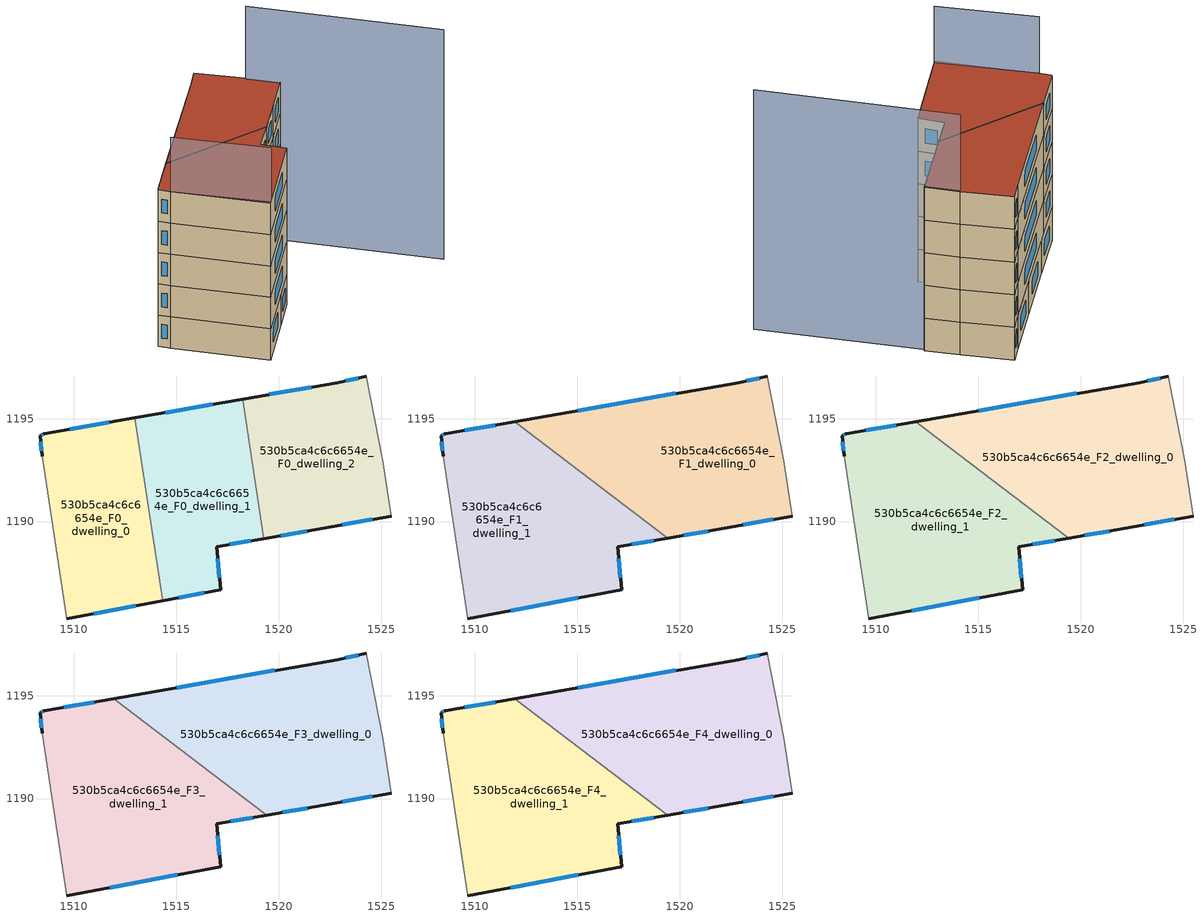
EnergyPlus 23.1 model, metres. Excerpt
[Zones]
530b5ca4c6c6654e_F0_dwelling_0
 floor ground (EU_floor_Construction): 1512.99,1195.05 1514.34,1186.14 1509.66,1185.27 1508.47,1193.18 1508.37,1194.18 1508.57,1194.28 z0
 wall outside (EU_wall_Construction): 1512.99,1195.05 1508.57,1194.28 1508.37,1194.18 1508.47,1193.18 / 1509.66,1185.27 1514.34,1186.14 z0:3
 wall to 530b5ca4c6c6654e_F0_dwelling_1 (EU_wall_Construction): 1514.34,1186.14 1512.99,1195.05 z0:3
 wall adiabatic (EU_wall_Construction): 1508.47,1193.18 1509.66,1185.27 z0:3
 window (EU_Window_Construction): 1508.39,1193.9 1508.44,1193.46 / 1508.51,1194.25 1508.42,1194.21 / 1511.75,1194.83 1509.81,1194.49 / 1510.97,1185.52 1513.03,1185.9 z0.84:2.16
530b5ca4c6c6654e_F0_dwelling_1
 floor ground (EU_floor_Construction): 1518.26,1195.97 1519.29,1189.17 1516.97,1188.77 1517.17,1186.67 1514.34,1186.14 1512.99,1195.05 z0
 wall outside (EU_wall_Construction): 1514.34,1186.14 1517.17,1186.67 1516.97,1188.77 1519.29,1189.17 / 1518.26,1195.97 1512.99,1195.05 z0:3
 wall to 530b5ca4c6c6654e_F0_dwelling_2 (EU_wall_Construction): 1519.29,1189.17 1518.26,1195.97 z0:3
 window (EU_Window_Construction): 1515.13,1186.29 1516.38,1186.52 / 1516.78,1195.71 1514.47,1195.31 / 1517.62,1188.88 1518.64,1189.06 / 1517.11,1187.26 1517.03,1188.18 z0.84:2.16
530b5ca4c6c6654e_F0_dwelling_2
 floor ground (EU_floor_Construction): 1524.28,1197.07 1525.08,1192.97 1525.48,1190.27 1522.18,1189.67 1519.29,1189.17 1518.26,1195.97 1522.88,1196.78 z0
 wall outside (EU_wall_Construction): 1519.29,1189.17 1522.18,1189.67 1525.48,1190.27 / 1524.28,1197.07 1522.88,1196.78 1518.26,1195.97 z0:3
 wall adiabatic (EU_wall_Construction): 1525.48,1190.27 1525.08,1192.97 1524.28,1197.07 z0:3
 window (EU_Window_Construction): 1523.1,1189.84 1524.55,1190.1 / 1520.09,1189.31 1521.37,1189.53 / 1521.58,1196.55 1519.55,1196.2 / 1523.89,1196.99 1523.27,1196.86 z0.84:2.16
530b5ca4c6c6654e_F1_dwelling_0
 floor to 530b5ca4c6c6654e_F0_dwelling_2 (EU_floor_Construction): 1524.28,1197.07 1525.08,1192.97 1525.48,1190.27 1522.18,1189.67 1519.42,1189.19 1519.26,1189.31 1518.26,1195.97 1522.88,1196.78 z3
 floor to 530b5ca4c6c6654e_F0_dwelling_0 (EU_floor_Construction): 1512.99,1195.05 1513.16,1193.97 1511.97,1194.87 z3
 floor to 530b5ca4c6c6654e_F0_dwelling_1 (EU_floor_Construction): 1518.26,1195.97 1519.26,1189.31 1513.16,1193.97 1512.99,1195.05 z3
 wall outside (EU_wall_Construction): 1519.42,1189.19 1522.18,1189.67 1525.48,1190.27 / 1524.28,1197.07 1522.88,1196.78 1511.97,1194.87 z3:6
 wall adiabatic (EU_wall_Construction): 1525.48,1190.27 1525.08,1192.97 1524.28,1197.07 z3:6
 wall to 530b5ca4c6c6654e_F1_dwelling_1 (EU_wall_Construction): 1511.97,1194.87 1519.42,1189.19 z3:6
 window (EU_Window_Construction): 1523.1,1189.84 1524.55,1190.1 / 1520.19,1189.33 1521.4,1189.54 / 1519.82,1196.24 1515.03,1195.41 / 1523.89,1196.99 1523.27,1196.86 z3.84:5.16
530b5ca4c6c6654e_F1_dwelling_1
 floor outside (EU_floor_Construction): 1519.42,1189.19 1516.97,1188.77 1519.29,1189.17 1519.26,1189.31 z3
 floor to 530b5ca4c6c6654e_F0_dwelling_0 (EU_floor_Construction): 1513.16,1193.97 1514.34,1186.14 1509.66,1185.27 1508.47,1193.18 1508.37,1194.18 1508.57,1194.28 1511.97,1194.87 z3
 floor to 530b5ca4c6c6654e_F0_dwelling_1 (EU_floor_Construction): 1519.26,1189.31 1519.29,1189.17 1516.97,1188.77 1517.17,1186.67 1514.34,1186.14 1513.16,1193.97 z3
 wall outside (EU_wall_Construction): 1509.66,1185.27 1517.17,1186.67 1516.97,1188.77 1519.42,1189.19 / 1511.97,1194.87 1508.57,1194.28 1508.37,1194.18 1508.47,1193.18 z3:6
 wall adiabatic (EU_wall_Construction): 1508.47,1193.18 1509.66,1185.27 z3:6
 window (EU_Window_Construction): 1517.11,1187.26 1517.03,1188.18 / 1511.77,1185.66 1515.07,1186.28 / 1508.39,1193.9 1508.44,1193.46 / 1508.51,1194.25 1508.42,1194.21 / 1511.02,1194.71 1509.52,1194.44 / 1517.66,1188.89 1518.73,1189.08 z3.84:5.16
530b5ca4c6c6654e_F2_dwelling_0
 floor to 530b5ca4c6c6654e_F1_dwelling_0 (EU_floor_Construction): 1524.28,1197.07 1525.08,1192.97 1525.48,1190.27 1522.18,1189.67 1519.42,1189.19 1511.97,1194.87 1522.88,1196.78 z6
 wall outside (EU_wall_Construction): 1519.42,1189.19 1522.18,1189.67 1525.48,1190.27 / 1524.28,1197.07 1522.88,1196.78 1511.97,1194.87 z6:9
 wall adiabatic (EU_wall_Construction): 1525.48,1190.27 1525.08,1192.97 1524.28,1197.07 z6:9
 wall to 530b5ca4c6c6654e_F2_dwelling_1 (EU_wall_Construction): 1511.97,1194.87 1519.42,1189.19 z6:9
 window (EU_Window_Construction): 1523.1,1189.84 1524.55,1190.1 / 1520.19,1189.33 1521.4,1189.54 / 1519.82,1196.24 1515.03,1195.41 / 1523.89,1196.99 1523.27,1196.86 z6.84:8.16
530b5ca4c6c6654e_F2_dwelling_1
 floor to 530b5ca4c6c6654e_F1_dwelling_1 (EU_floor_Construction): 1519.42,1189.19 1516.97,1188.77 1517.17,1186.67 1509.66,1185.27 1508.47,1193.18 1508.37,1194.18 1508.57,1194.28 1511.97,1194.87 z6
 wall outside (EU_wall_Construction): 1509.66,1185.27 1517.17,1186.67 1516.97,1188.77 1519.42,1189.19 / 1511.97,1194.87 1508.57,1194.28 1508.37,1194.18 1508.47,1193.18 z6:9
 wall adiabatic (EU_wall_Construction): 1508.47,1193.18 1509.66,1185.27 z6:9
 window (EU_Window_Construction): 1517.11,1187.26 1517.03,1188.18 / 1511.77,1185.66 1515.07,1186.28 / 1508.39,1193.9 1508.44,1193.46 / 1508.51,1194.25 1508.42,1194.21 / 1511.02,1194.71 1509.52,1194.44 / 1517.66,1188.89 1518.73,1189.08 z6.84:8.16
530b5ca4c6c6654e_F3_dwelling_0
 floor to 530b5ca4c6c6654e_F2_dwelling_0 (EU_floor_Construction): 1524.28,1197.07 1525.08,1192.97 1525.48,1190.27 1522.18,1189.67 1519.42,1189.19 1511.97,1194.87 1522.88,1196.78 z9
 wall outside (EU_wall_Construction): 1519.42,1189.19 1522.18,1189.67 1525.48,1190.27 / 1524.28,1197.07 1522.88,1196.78 1511.97,1194.87 z9:12
 wall adiabatic (EU_wall_Construction): 1525.48,1190.27 1525.08,1192.97 1524.28,1197.07 z9:12
 wall to 530b5ca4c6c6654e_F3_dwelling_1 (EU_wall_Construction): 1511.97,1194.87 1519.42,1189.19 z9:12
 window (EU_Window_Construction): 1523.1,1189.84 1524.55,1190.1 / 1520.19,1189.33 1521.4,1189.54 / 1519.82,1196.24 1515.03,1195.41 / 1523.89,1196.99 1523.27,1196.86 z9.84:11.16
530b5ca4c6c6654e_F3_dwelling_1
 floor to 530b5ca4c6c6654e_F2_dwelling_1 (EU_floor_Construction): 1519.42,1189.19 1516.97,1188.77 1517.17,1186.67 1509.66,1185.27 1508.47,1193.18 1508.37,1194.18 1508.57,1194.28 1511.97,1194.87 z9
 wall outside (EU_wall_Construction): 1509.66,1185.27 1517.17,1186.67 1516.97,1188.77 1519.42,1189.19 / 1511.97,1194.87 1508.57,1194.28 1508.37,1194.18 1508.47,1193.18 z9:12
 wall adiabatic (EU_wall_Construction): 1508.47,1193.18 1509.66,1185.27 z9:12
 window (EU_Window_Construction): 1517.11,1187.26 1517.03,1188.18 / 1511.77,1185.66 1515.07,1186.28 / 1508.39,1193.9 1508.44,1193.46 / 1508.51,1194.25 1508.42,1194.21 / 1511.02,1194.71 1509.52,1194.44 / 1517.66,1188.89 1518.73,1189.08 z9.84:11.16
530b5ca4c6c6654e_F4_dwelling_0
 floor to 530b5ca4c6c6654e_F3_dwelling_0 (EU_floor_Construction): 1524.28,1197.07 1525.08,1192.97 1525.48,1190.27 1522.18,1189.67 1519.42,1189.19 1511.97,1194.87 1522.88,1196.78 z12
 wall outside (EU_wall_Construction): 1519.42,1189.19 1522.18,1189.67 1525.48,1190.27 / 1524.28,1197.07 1522.88,1196.78 1511.97,1194.87 z12:15
 wall adiabatic (EU_wall_Construction): 1525.48,1190.27 1525.08,1192.97 1524.28,1197.07 z12:15
 wall to 530b5ca4c6c6654e_F4_dwelling_1 (EU_wall_Construction): 1511.97,1194.87 1519.42,1189.19 z12:15
 window (EU_Window_Construction): 1523.1,1189.84 1524.55,1190.1 / 1520.19,1189.33 1521.4,1189.54 / 1519.82,1196.24 1515.03,1195.41 / 1523.89,1196.99 1523.27,1196.86 z12.84:14.16
 roof outside (EU_roof_Construction): 1525.48,1190.27 1525.08,1192.97 1524.28,1197.07 1522.88,1196.78 1511.97,1194.87 1519.42,1189.19 1522.18,1189.67 z15
530b5ca4c6c6654e_F4_dwelling_1
 floor to 530b5ca4c6c6654e_F3_dwelling_1 (EU_floor_Construction): 1519.42,1189.19 1516.97,1188.77 1517.17,1186.67 1509.66,1185.27 1508.47,1193.18 1508.37,1194.18 1508.57,1194.28 1511.97,1194.87 z12
 wall outside (EU_wall_Construction): 1509.66,1185.27 1517.17,1186.67 1516.97,1188.77 1519.42,1189.19 / 1511.97,1194.87 1508.57,1194.28 1508.37,1194.18 1508.47,1193.18 z12:15
 wall adiabatic (EU_wall_Construction): 1508.47,1193.18 1509.66,1185.27 z12:15
 window (EU_Window_Construction): 1517.11,1187.26 1517.03,1188.18 / 1511.77,1185.66 1515.07,1186.28 / 1508.39,1193.9 1508.44,1193.46 / 1508.51,1194.25 1508.42,1194.21 / 1511.02,1194.71 1509.52,1194.44 / 1517.66,1188.89 1518.73,1189.08 z12.84:14.16
 roof outside (EU_roof_Construction): 1517.17,1186.67 1516.97,1188.77 1519.42,1189.19 1511.97,1194.87 1508.57,1194.28 1508.37,1194.18 1508.47,1193.18 1509.66,1185.27 z15
shading: 1527.27,1177.26 1524.95,1192.96 z0:22; 1508.46,1193.2 1509.87,1185.31 z0:20.2
[Building]
EU S2 Campaign: North Axis=0; Terrain=City; Solar Distribution=FullExterior
[Site:Location]
Lyon-Bron: Latitude=45.75; Longitude=5; Time Zone=1; Elevation=198
[SizingPeriod:WeatherFileDays]
AnnualSizingPeriod: Begin Month=1; Begin Day of Month=1; End Month=12; End Day of Month=31; Day of Week for Start Day=Monday; Use Weather File Daylight Saving Period=No; Use Weather File Rain and Snow Indicators=No
[MATERIAL]
EU_InternalMass_Material: Roughness=MediumRough; Thickness=0.1; Conductivity=1; Density=1800; Specific Heat=900; Thermal Absorptance=0.9; Solar Absorptance=0.7; Visible Absorptance=0.7
[MATERIAL:NOMASS] Roughness=MediumRough; Thermal Absorptance=0.9; Solar Absorptance=0.7; Visible Absorptance=0.7
Name | Thermal Resistance
EU_wall_NoMass | 0.776494
EU_roof_NoMass | 0.486893
EU_floor_NoMass | 0.421597
[WINDOWMATERIAL:SIMPLEGLAZINGSYSTEM]
EU_Window_SimpleGlazing: UFactor=4.24961; Solar Heat Gain Coefficient=0.83; Visible Transmittance=0.83
[CONSTRUCTION]
EU_wall_Construction: EU_wall_NoMass
EU_roof_Construction: EU_roof_NoMass
EU_floor_Construction: EU_floor_NoMass
EU_Window_Construction: EU_Window_SimpleGlazing
EU_InternalMass_Construction: EU_InternalMass_Material
[ZONE] Type=1; Multiplier=1; Ceiling Height=autocalculate; Floor Area=autocalculate; Part of Total Floor Area=Yes
Name | Volume
530b5ca4c6c6654e_F0_dwelling_0 | 128.824
530b5ca4c6c6654e_F1_dwelling_0; 530b5ca4c6c6654e_F2_dwelling_0; 530b5ca4c6c6654e_F3_dwelling_0; 530b5ca4c6c6654e_F4_dwelling_0; 530b5ca4c6c6654e_F1_dwelling_1; 530b5ca4c6c6654e_F2_dwelling_1; 530b5ca4c6c6654e_F3_dwelling_1; 530b5ca4c6c6654e_F4_dwelling_1 | 193.234
530b5ca4c6c6654e_F0_dwelling_1 | 128.833
530b5ca4c6c6654e_F0_dwelling_2 | 128.814
[INTERNALMASS] Construction=EU_InternalMass_Construction
Name | Zone or ZoneList | Surface Area
530b5ca4c6c6654e_F0_dwelling_0_EU_InternalMass | 530b5ca4c6c6654e_F0_dwelling_0 | 42.9411
530b5ca4c6c6654e_F0_dwelling_1_EU_InternalMass | 530b5ca4c6c6654e_F0_dwelling_1 | 42.9441
530b5ca4c6c6654e_F0_dwelling_2_EU_InternalMass | 530b5ca4c6c6654e_F0_dwelling_2 | 42.9379
530b5ca4c6c6654e_F1_dwelling_0_EU_InternalMass | 530b5ca4c6c6654e_F1_dwelling_0 | 64.4113
530b5ca4c6c6654e_F1_dwelling_1_EU_InternalMass | 530b5ca4c6c6654e_F1_dwelling_1 | 64.4114
530b5ca4c6c6654e_F2_dwelling_0_EU_InternalMass | 530b5ca4c6c6654e_F2_dwelling_0 | 64.4113
530b5ca4c6c6654e_F2_dwelling_1_EU_InternalMass | 530b5ca4c6c6654e_F2_dwelling_1 | 64.4114
530b5ca4c6c6654e_F3_dwelling_0_EU_InternalMass | 530b5ca4c6c6654e_F3_dwelling_0 | 64.4113
530b5ca4c6c6654e_F3_dwelling_1_EU_InternalMass | 530b5ca4c6c6654e_F3_dwelling_1 | 64.4114
530b5ca4c6c6654e_F4_dwelling_0_EU_InternalMass | 530b5ca4c6c6654e_F4_dwelling_0 | 64.4113
530b5ca4c6c6654e_F4_dwelling_1_EU_InternalMass | 530b5ca4c6c6654e_F4_dwelling_1 | 64.4114
[OTHEREQUIPMENT] Fuel Type=Electricity; Design Level Calculation Method=Watts/Area; Power per Zone Floor Area=1; Fraction Latent=0; Fraction Radiant=0; Fraction Lost=0; Carbon Dioxide Generation Rate=0; EndUse Subcategory=EU_Step8_InternalGains
Name | Zone or ZoneList or Space or SpaceList | Schedule
EU_Step8_InternalGain_530b5ca4c6c6654e_F0_dwelling_0_f000 | 530b5ca4c6c6654e_F0_dwelling_0 | EU_Step8_GainSchedule_530b5ca4c6c6654e_F0_dwelling_0_f000
EU_Step8_InternalGain_530b5ca4c6c6654e_F0_dwelling_1_f000 | 530b5ca4c6c6654e_F0_dwelling_1 | EU_Step8_GainSchedule_530b5ca4c6c6654e_F0_dwelling_1_f000
EU_Step8_InternalGain_530b5ca4c6c6654e_F0_dwelling_2_f000 | 530b5ca4c6c6654e_F0_dwelling_2 | EU_Step8_GainSchedule_530b5ca4c6c6654e_F0_dwelling_2_f000
EU_Step8_InternalGain_530b5ca4c6c6654e_F1_dwelling_0_f000 | 530b5ca4c6c6654e_F1_dwelling_0 | EU_Step8_GainSchedule_530b5ca4c6c6654e_F1_dwelling_0_f000
EU_Step8_InternalGain_530b5ca4c6c6654e_F1_dwelling_1_f000 | 530b5ca4c6c6654e_F1_dwelling_1 | EU_Step8_GainSchedule_530b5ca4c6c6654e_F1_dwelling_1_f000
EU_Step8_InternalGain_530b5ca4c6c6654e_F2_dwelling_0_f000 | 530b5ca4c6c6654e_F2_dwelling_0 | EU_Step8_GainSchedule_530b5ca4c6c6654e_F2_dwelling_0_f000
EU_Step8_InternalGain_530b5ca4c6c6654e_F2_dwelling_1_f000 | 530b5ca4c6c6654e_F2_dwelling_1 | EU_Step8_GainSchedule_530b5ca4c6c6654e_F2_dwelling_1_f000
EU_Step8_InternalGain_530b5ca4c6c6654e_F3_dwelling_0_f000 | 530b5ca4c6c6654e_F3_dwelling_0 | EU_Step8_GainSchedule_530b5ca4c6c6654e_F3_dwelling_0_f000
EU_Step8_InternalGain_530b5ca4c6c6654e_F3_dwelling_1_f000 | 530b5ca4c6c6654e_F3_dwelling_1 | EU_Step8_GainSchedule_530b5ca4c6c6654e_F3_dwelling_1_f000
EU_Step8_InternalGain_530b5ca4c6c6654e_F4_dwelling_0_f000 | 530b5ca4c6c6654e_F4_dwelling_0 | EU_Step8_GainSchedule_530b5ca4c6c6654e_F4_dwelling_0_f000
EU_Step8_InternalGain_530b5ca4c6c6654e_F4_dwelling_1_f000 | 530b5ca4c6c6654e_F4_dwelling_1 | EU_Step8_GainSchedule_530b5ca4c6c6654e_F4_dwelling_1_f000
[ZONEVENTILATION:DESIGNFLOWRATE] Schedule=EU_AlwaysOn; Design Flow Rate Calculation Method=AirChanges/Hour; Air Changes per Hour=0.693814; Ventilation Type=Natural; Fan Pressure Rise=0; Fan Total Efficiency=1; Constant Term Coefficient=1; Temperature Term Coefficient=0; Velocity Term Coefficient=0; Velocity Squared Term Coefficient=0; Minimum Indoor Temperature=-100; Maximum Indoor Temperature=100; Delta Temperature=-100; Minimum Outdoor Temperature=-100; Maximum Outdoor Temperature=100; Maximum Wind Speed=40
Name | Zone or ZoneList or Space or SpaceList
EU_ConstantAir_530b5ca4c6c6654e_F0_dwelling_0 | 530b5ca4c6c6654e_F0_dwelling_0
EU_ConstantAir_530b5ca4c6c6654e_F0_dwelling_1 | 530b5ca4c6c6654e_F0_dwelling_1
EU_ConstantAir_530b5ca4c6c6654e_F0_dwelling_2 | 530b5ca4c6c6654e_F0_dwelling_2
EU_ConstantAir_530b5ca4c6c6654e_F1_dwelling_0 | 530b5ca4c6c6654e_F1_dwelling_0
EU_ConstantAir_530b5ca4c6c6654e_F1_dwelling_1 | 530b5ca4c6c6654e_F1_dwelling_1
EU_ConstantAir_530b5ca4c6c6654e_F2_dwelling_0 | 530b5ca4c6c6654e_F2_dwelling_0
EU_ConstantAir_530b5ca4c6c6654e_F2_dwelling_1 | 530b5ca4c6c6654e_F2_dwelling_1
EU_ConstantAir_530b5ca4c6c6654e_F3_dwelling_0 | 530b5ca4c6c6654e_F3_dwelling_0
EU_ConstantAir_530b5ca4c6c6654e_F3_dwelling_1 | 530b5ca4c6c6654e_F3_dwelling_1
EU_ConstantAir_530b5ca4c6c6654e_F4_dwelling_0 | 530b5ca4c6c6654e_F4_dwelling_0
EU_ConstantAir_530b5ca4c6c6654e_F4_dwelling_1 | 530b5ca4c6c6654e_F4_dwelling_1
[HVACTEMPLATE:THERMOSTAT] Constant Heating Setpoint=20; Constant Cooling Setpoint=50
EU_HeatOnly_530b5ca4c6c6654e_F0_dwelling_0; EU_HeatOnly_530b5ca4c6c6654e_F0_dwelling_1; EU_HeatOnly_530b5ca4c6c6654e_F0_dwelling_2; EU_HeatOnly_530b5ca4c6c6654e_F1_dwelling_0; EU_HeatOnly_530b5ca4c6c6654e_F1_dwelling_1; EU_HeatOnly_530b5ca4c6c6654e_F2_dwelling_0; EU_HeatOnly_530b5ca4c6c6654e_F2_dwelling_1; EU_HeatOnly_530b5ca4c6c6654e_F3_dwelling_0; EU_HeatOnly_530b5ca4c6c6654e_F3_dwelling_1; EU_HeatOnly_530b5ca4c6c6654e_F4_dwelling_0; EU_HeatOnly_530b5ca4c6c6654e_F4_dwelling_1
[HVACTEMPLATE:ZONE:IDEALLOADSAIRSYSTEM] System Availability Schedule=EU_AlwaysOn; Maximum Heating Supply Air Temperature=50; Minimum Cooling Supply Air Temperature=13; Maximum Heating Supply Air Humidity Ratio=0.0156; Minimum Cooling Supply Air Humidity Ratio=0.0077; Heating Limit=NoLimit; Cooling Limit=NoLimit; Heating Availability Schedule=EU_AlwaysOn; Cooling Availability Schedule=EU_CoolingOff; Dehumidification Control Type=ConstantSensibleHeatRatio; Cooling Sensible Heat Ratio=0.7; Dehumidification Setpoint=60; Humidification Control Type=None; Humidification Setpoint=30; Outdoor Air Method=None; Outdoor Air Flow Rate per Person=0.00944; Outdoor Air Flow Rate per Zone Floor Area=0; Outdoor Air Flow Rate per Zone=0; Demand Controlled Ventilation Type=None; Outdoor Air Economizer Type=NoEconomizer; Heat Recovery Type=None; Sensible Heat Recovery Effectiveness=0.7; Latent Heat Recovery Effectiveness=0.65
Name | Template Thermostat
530b5ca4c6c6654e_F0_dwelling_0 | EU_HeatOnly_530b5ca4c6c6654e_F0_dwelling_0
530b5ca4c6c6654e_F0_dwelling_1 | EU_HeatOnly_530b5ca4c6c6654e_F0_dwelling_1
530b5ca4c6c6654e_F0_dwelling_2 | EU_HeatOnly_530b5ca4c6c6654e_F0_dwelling_2
530b5ca4c6c6654e_F1_dwelling_0 | EU_HeatOnly_530b5ca4c6c6654e_F1_dwelling_0
530b5ca4c6c6654e_F1_dwelling_1 | EU_HeatOnly_530b5ca4c6c6654e_F1_dwelling_1
530b5ca4c6c6654e_F2_dwelling_0 | EU_HeatOnly_530b5ca4c6c6654e_F2_dwelling_0
530b5ca4c6c6654e_F2_dwelling_1 | EU_HeatOnly_530b5ca4c6c6654e_F2_dwelling_1
530b5ca4c6c6654e_F3_dwelling_0 | EU_HeatOnly_530b5ca4c6c6654e_F3_dwelling_0
530b5ca4c6c6654e_F3_dwelling_1 | EU_HeatOnly_530b5ca4c6c6654e_F3_dwelling_1
530b5ca4c6c6654e_F4_dwelling_0 | EU_HeatOnly_530b5ca4c6c6654e_F4_dwelling_0
530b5ca4c6c6654e_F4_dwelling_1 | EU_HeatOnly_530b5ca4c6c6654e_F4_dwelling_1
[SIZING:ZONE] Zone Cooling Design Supply Air Temperature Input Method=SupplyAirTemperature; Zone Cooling Design Supply Air Temperature=13; Zone Heating Design Supply Air Temperature Input Method=SupplyAirTemperature; Zone Heating Design Supply Air Temperature=50; Zone Cooling Design Supply Air Humidity Ratio=0.008; Zone Heating Design Supply Air Humidity Ratio=0.008; Cooling Design Air Flow Method=DesignDay; Cooling Design Air Flow Rate=0; Cooling Minimum Air Flow per Zone Floor Area=0.000762; Cooling Minimum Air Flow=0; Cooling Minimum Air Flow Fraction=0.2; Heating Design Air Flow Method=DesignDay; Heating Design Air Flow Rate=0; Heating Maximum Air Flow per Zone Floor Area=0.002032; Heating Maximum Air Flow=0.141576; Heating Maximum Air Flow Fraction=0.3; Account for Dedicated Outdoor Air System=No; Dedicated Outdoor Air System Control Strategy=NeutralSupplyAir; Dedicated Outdoor Air Low Setpoint Temperature for Design=autosize; Dedicated Outdoor Air High Setpoint Temperature for Design=autosize; Zone Load Sizing Method=Sensible Load Only No Latent Load; Zone Latent Cooling Design Supply Air Humidity Ratio Input Method=HumidityRatioDifference; Zone Cooling Design Supply Air Humidity Ratio Difference=0.005; Zone Latent Heating Design Supply Air Humidity Ratio Input Method=HumidityRatioDifference; Zone Humidification Design Supply Air Humidity Ratio Difference=0.005
530b5ca4c6c6654e_F0_dwelling_0; 530b5ca4c6c6654e_F0_dwelling_1; 530b5ca4c6c6654e_F0_dwelling_2; 530b5ca4c6c6654e_F1_dwelling_0; 530b5ca4c6c6654e_F1_dwelling_1; 530b5ca4c6c6654e_F2_dwelling_0; 530b5ca4c6c6654e_F2_dwelling_1; 530b5ca4c6c6654e_F3_dwelling_0; 530b5ca4c6c6654e_F3_dwelling_1; 530b5ca4c6c6654e_F4_dwelling_0; 530b5ca4c6c6654e_F4_dwelling_1
[SCHEDULE:CONSTANT]
Name | Hourly Value
EU_AlwaysOn | 1
EU_CoolingOff | 0
[SCHEDULE:FILE] Column Number=1; Rows to Skip at Top=0; Number of Hours of Data=8760; Column Separator=Comma; Interpolate to Timestep=No; Minutes per Item=60; Adjust Schedule for Daylight Savings=Yes
Name | File
EU_Step8_GainSchedule_530b5ca4c6c6654e_F0_dwelling_0_f000 | ../../schedules/530b5ca4c6c6654e/530b5ca4c6c6654e_F0_dwelling_0_f000_gain.csv
EU_Step8_GainSchedule_530b5ca4c6c6654e_F0_dwelling_1_f000 | ../../schedules/530b5ca4c6c6654e/530b5ca4c6c6654e_F0_dwelling_1_f000_gain.csv
EU_Step8_GainSchedule_530b5ca4c6c6654e_F0_dwelling_2_f000 | ../../schedules/530b5ca4c6c6654e/530b5ca4c6c6654e_F0_dwelling_2_f000_gain.csv
EU_Step8_GainSchedule_530b5ca4c6c6654e_F1_dwelling_0_f000 | ../../schedules/530b5ca4c6c6654e/530b5ca4c6c6654e_F1_dwelling_0_f000_gain.csv
EU_Step8_GainSchedule_530b5ca4c6c6654e_F1_dwelling_1_f000 | ../../schedules/530b5ca4c6c6654e/530b5ca4c6c6654e_F1_dwelling_1_f000_gain.csv
EU_Step8_GainSchedule_530b5ca4c6c6654e_F2_dwelling_0_f000 | ../../schedules/530b5ca4c6c6654e/530b5ca4c6c6654e_F2_dwelling_0_f000_gain.csv
EU_Step8_GainSchedule_530b5ca4c6c6654e_F2_dwelling_1_f000 | ../../schedules/530b5ca4c6c6654e/530b5ca4c6c6654e_F2_dwelling_1_f000_gain.csv
EU_Step8_GainSchedule_530b5ca4c6c6654e_F3_dwelling_0_f000 | ../../schedules/530b5ca4c6c6654e/530b5ca4c6c6654e_F3_dwelling_0_f000_gain.csv
EU_Step8_GainSchedule_530b5ca4c6c6654e_F3_dwelling_1_f000 | ../../schedules/530b5ca4c6c6654e/530b5ca4c6c6654e_F3_dwelling_1_f000_gain.csv
EU_Step8_GainSchedule_530b5ca4c6c6654e_F4_dwelling_0_f000 | ../../schedules/530b5ca4c6c6654e/530b5ca4c6c6654e_F4_dwelling_0_f000_gain.csv
EU_Step8_GainSchedule_530b5ca4c6c6654e_F4_dwelling_1_f000 | ../../schedules/530b5ca4c6c6654e/530b5ca4c6c6654e_F4_dwelling_1_f000_gain.csv
